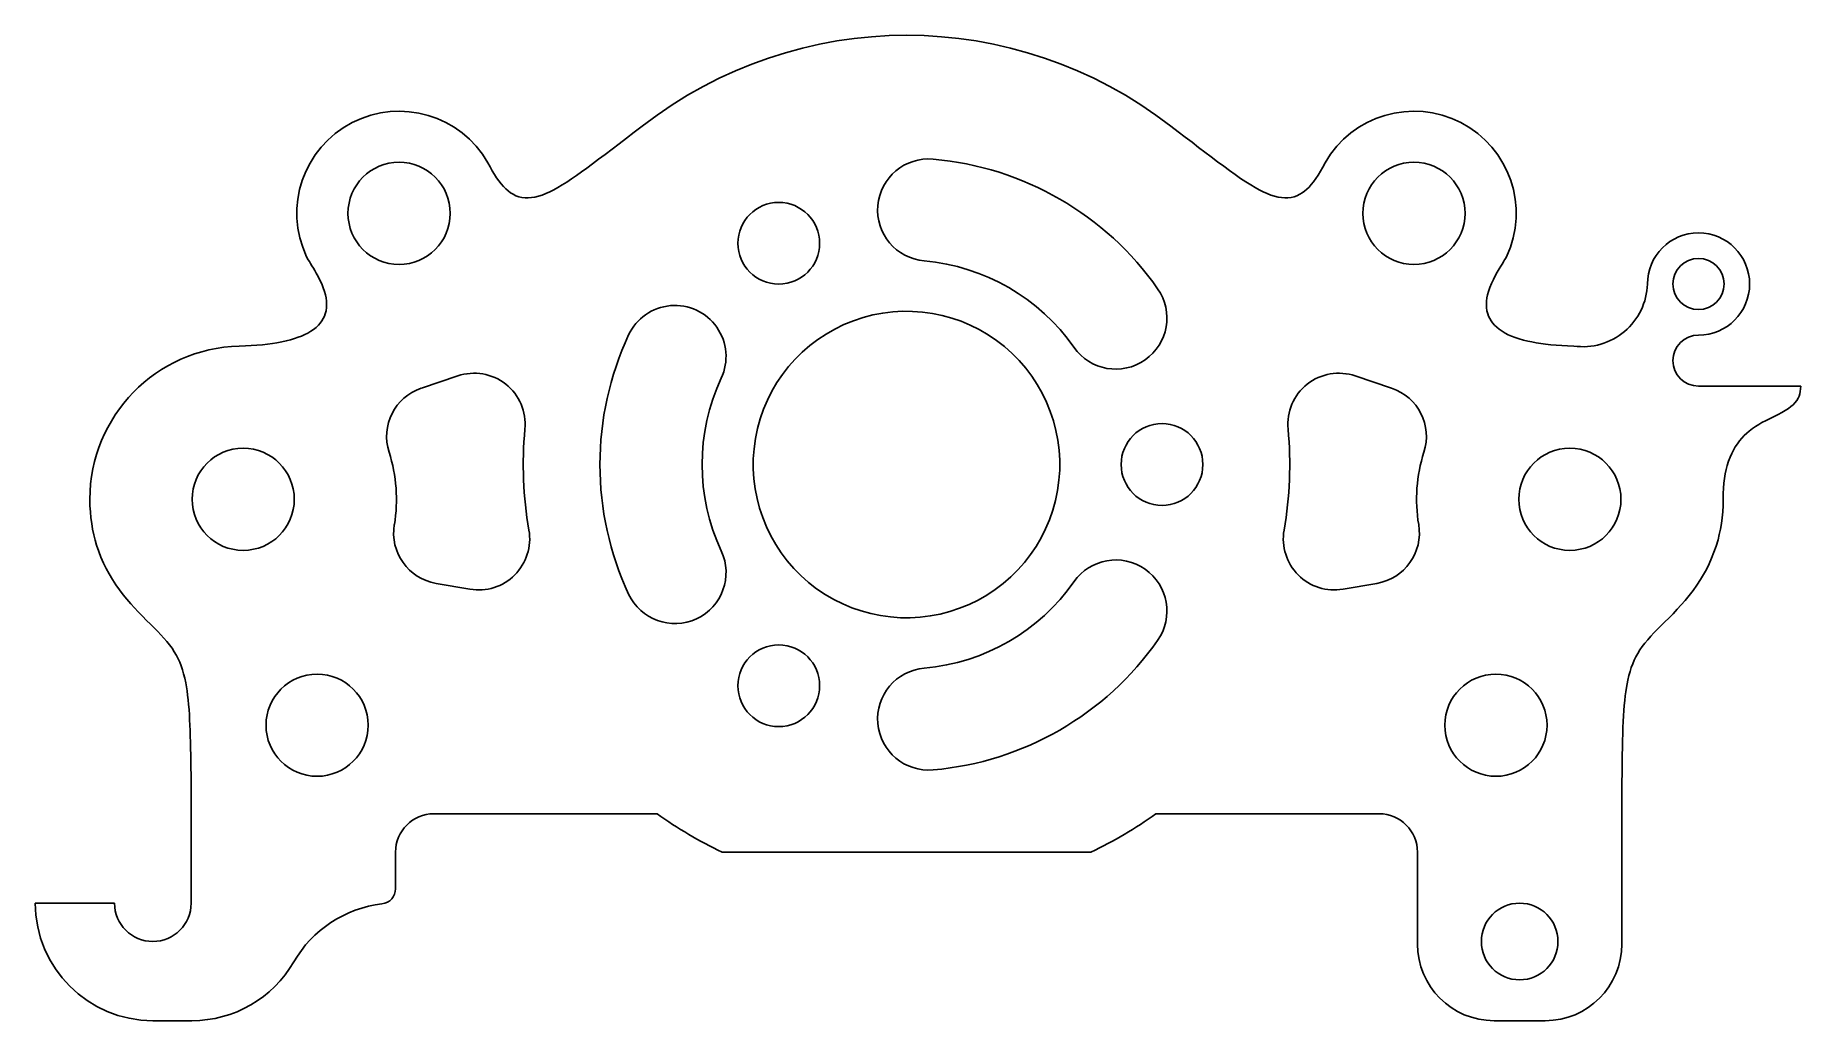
# Model space of a CAD drawing. Extents: x 82.6 to 117.2, y 158.6 to 177.8.
import ezdxf

# ---------------------------------------------------------------- set-up
doc = ezdxf.new("R2010")
doc.units = 0
doc.layers.get('0').update_dxf_attribs({"linetype": 'CONTINUOUS'})

msp = doc.modelspace()

# ---------------------------------------------------------------- linework, layer by layer
at = {"color": 7, "linetype": 'CONTINUOUS'}
for p, q in [((90.186, 170.936), (90.898, 171.176)), ((108.464, 171.176), (109.175, 170.936)), ((117.181, 170.974), (115.181, 170.974)), ((91.137, 167), (90.475, 167.113)), ((108.887, 167.113), (108.224, 167)), ((85.681, 162.646), (85.681, 160.854)), ((90.431, 162.604), (94.798, 162.604)), ((104.563, 162.604), (108.931, 162.604)), ((113.681, 160.054), (113.681, 162.646)), ((89.681, 161.138), (89.681, 161.854)), ((96.072, 161.854), (103.289, 161.854)), ((109.681, 161.854), (109.681, 160.054)), ((84.181, 160.854), (82.631, 160.854)), ((84.931, 158.554), (85.696, 158.554)), ((111.181, 158.554), (112.181, 158.554))]:
    msp.add_line(p, q, dxfattribs=at)
for points in [[(94.51, 176.062), (94.353, 175.944), (94.202, 175.83), (94.057, 175.719), (93.918, 175.613), (93.784, 175.512), (93.656, 175.415), (93.533, 175.323), (93.425, 175.243), (93.321, 175.167), (93.22, 175.096), (93.124, 175.03), (93.031, 174.968), (92.941, 174.912), (92.857, 174.862), (92.776, 174.817), (92.698, 174.778), (92.622, 174.744), (92.549, 174.715), (92.478, 174.692), (92.41, 174.675), (92.343, 174.664), (92.279, 174.659), (92.216, 174.66), (92.155, 174.667), (92.096, 174.682), (92.038, 174.702), (91.982, 174.73), (91.933, 174.76), (91.885, 174.795), (91.838, 174.836), (91.792, 174.883), (91.746, 174.935), (91.7, 174.993), (91.658, 175.053), (91.615, 175.118), (91.573, 175.189), (91.53, 175.265), (91.488, 175.347)], [(107.874, 175.347), (107.829, 175.26), (107.784, 175.18), (107.739, 175.106), (107.694, 175.038), (107.648, 174.976), (107.602, 174.919), (107.559, 174.872), (107.515, 174.829), (107.471, 174.791), (107.426, 174.758), (107.38, 174.73), (107.323, 174.702), (107.265, 174.682), (107.206, 174.667), (107.145, 174.66), (107.083, 174.659), (107.018, 174.664), (106.952, 174.675), (106.883, 174.692), (106.813, 174.715), (106.739, 174.744), (106.664, 174.778), (106.585, 174.817), (106.504, 174.862), (106.42, 174.912), (106.322, 174.974), (106.22, 175.041), (106.114, 175.115), (106.003, 175.194), (105.888, 175.279), (105.767, 175.368), (105.642, 175.463), (105.522, 175.554), (105.398, 175.648), (105.269, 175.747), (105.135, 175.848), (104.996, 175.954), (104.852, 176.062)], [(87.938, 173.509), (87.954, 173.481), (87.972, 173.448), (87.994, 173.413), (88.018, 173.373), (88.044, 173.331), (88.072, 173.285), (88.101, 173.237), (88.13, 173.186), (88.166, 173.119), (88.202, 173.049), (88.235, 172.977), (88.265, 172.902), (88.29, 172.826), (88.307, 172.764), (88.32, 172.701), (88.329, 172.638), (88.332, 172.575), (88.33, 172.513), (88.321, 172.451), (88.306, 172.39), (88.289, 172.343), (88.267, 172.297), (88.24, 172.252), (88.208, 172.208), (88.17, 172.166), (88.127, 172.125), (88.078, 172.086), (88.024, 172.048), (87.963, 172.013), (87.905, 171.984), (87.843, 171.956), (87.776, 171.93), (87.704, 171.905), (87.627, 171.882), (87.543, 171.861), (87.454, 171.842), (87.36, 171.824), (87.27, 171.81), (87.174, 171.797), (87.074, 171.786), (86.969, 171.777), (86.858, 171.769), (86.742, 171.763), (86.621, 171.759)], [(112.741, 171.759), (112.619, 171.763), (112.504, 171.769), (112.393, 171.777), (112.288, 171.786), (112.188, 171.797), (112.095, 171.809), (112.006, 171.823), (111.922, 171.839), (111.843, 171.855), (111.754, 171.877), (111.672, 171.901), (111.595, 171.926), (111.524, 171.954), (111.459, 171.982), (111.399, 172.013), (111.337, 172.049), (111.281, 172.087), (111.232, 172.127), (111.189, 172.169), (111.151, 172.211), (111.12, 172.255), (111.094, 172.299), (111.072, 172.344), (111.056, 172.39), (111.04, 172.451), (111.032, 172.513), (111.029, 172.575), (111.033, 172.638), (111.041, 172.701), (111.054, 172.764), (111.071, 172.826), (111.098, 172.907), (111.131, 172.986), (111.166, 173.062), (111.204, 173.136), (111.243, 173.206), (111.281, 173.271), (111.31, 173.32), (111.338, 173.365), (111.364, 173.407), (111.387, 173.445), (111.407, 173.479), (111.423, 173.509)], [(115.663, 168.76), (115.665, 168.871), (115.67, 168.976), (115.679, 169.075), (115.69, 169.17), (115.705, 169.259), (115.723, 169.343), (115.744, 169.423), (115.769, 169.506), (115.798, 169.583), (115.83, 169.655), (115.864, 169.722), (115.9, 169.785), (115.941, 169.848), (115.984, 169.905), (116.03, 169.959), (116.077, 170.008), (116.125, 170.054), (116.175, 170.096), (116.236, 170.143), (116.297, 170.185), (116.359, 170.224), (116.422, 170.26), (116.503, 170.304), (116.583, 170.344), (116.662, 170.383), (116.738, 170.42), (116.811, 170.458), (116.88, 170.497), (116.944, 170.538), (116.99, 170.573), (117.032, 170.61), (117.069, 170.649), (117.102, 170.693), (117.13, 170.74), (117.148, 170.78), (117.162, 170.824), (117.172, 170.87), (117.179, 170.92), (117.181, 170.974)], [(83.699, 168.76), (83.701, 168.635), (83.708, 168.514), (83.719, 168.397), (83.734, 168.283), (83.752, 168.173), (83.775, 168.066), (83.801, 167.962), (83.83, 167.862), (83.871, 167.74), (83.916, 167.624), (83.965, 167.512), (84.017, 167.404), (84.073, 167.301), (84.139, 167.192), (84.207, 167.087), (84.278, 166.987), (84.35, 166.892), (84.423, 166.802), (84.497, 166.715), (84.572, 166.633), (84.645, 166.555), (84.728, 166.47), (84.808, 166.39), (84.885, 166.313), (84.959, 166.241), (85.027, 166.172), (85.09, 166.107), (85.148, 166.043), (85.206, 165.976), (85.258, 165.909), (85.306, 165.843), (85.351, 165.775), (85.391, 165.705), (85.425, 165.64), (85.456, 165.571), (85.485, 165.499), (85.511, 165.423), (85.534, 165.343), (85.556, 165.257), (85.575, 165.166), (85.588, 165.09), (85.6, 165.01), (85.612, 164.925), (85.622, 164.836), (85.631, 164.742), (85.639, 164.643), (85.646, 164.538), (85.651, 164.441), (85.656, 164.34), (85.661, 164.234), (85.664, 164.123), (85.668, 164.006), (85.67, 163.885), (85.673, 163.758), (85.675, 163.625), (85.676, 163.5), (85.678, 163.371), (85.678, 163.236), (85.679, 163.097), (85.68, 162.952), (85.68, 162.802), (85.681, 162.646)], [(113.681, 162.646), (113.681, 162.803), (113.682, 162.955), (113.682, 163.101), (113.683, 163.242), (113.684, 163.378), (113.685, 163.508), (113.687, 163.633), (113.689, 163.754), (113.691, 163.899), (113.695, 164.036), (113.698, 164.167), (113.703, 164.291), (113.708, 164.408), (113.714, 164.52), (113.721, 164.626), (113.729, 164.726), (113.738, 164.821), (113.748, 164.91), (113.759, 164.994), (113.771, 165.074), (113.784, 165.149), (113.798, 165.22), (113.818, 165.308), (113.841, 165.391), (113.866, 165.468), (113.893, 165.542), (113.923, 165.612), (113.956, 165.679), (113.991, 165.743), (114.034, 165.811), (114.08, 165.879), (114.131, 165.945), (114.186, 166.012), (114.247, 166.08), (114.308, 166.145), (114.374, 166.212), (114.445, 166.283), (114.521, 166.358), (114.6, 166.436), (114.682, 166.519), (114.766, 166.607), (114.843, 166.692), (114.921, 166.781), (114.998, 166.875), (115.074, 166.974), (115.148, 167.078), (115.22, 167.187), (115.279, 167.285), (115.335, 167.388), (115.389, 167.494), (115.438, 167.606), (115.484, 167.722), (115.526, 167.843), (115.563, 167.969), (115.588, 168.072), (115.61, 168.178), (115.629, 168.288), (115.643, 168.4), (115.654, 168.517), (115.661, 168.637), (115.663, 168.76)]]:
    msp.add_lwpolyline(points, dxfattribs=at)
for centre, radius in [((89.75, 174.357), 1), ((109.612, 174.357), 1), ((97.181, 173.771), 0.8), ((115.181, 172.974), 0.5), ((104.681, 169.441), 0.8), ((86.699, 168.76), 1), ((112.663, 168.76), 1), ((97.181, 165.11), 0.8), ((88.146, 164.338), 1), ((111.216, 164.338), 1), ((111.681, 160.104), 0.75)]:
    msp.add_circle(centre, radius, dxfattribs=at)
for centre, radius, start, end in [((99.681, 169.441), 8.401, 52.0121, 127.9879), ((89.75, 174.357), 2, 29.665, 205.0922), ((109.612, 174.357), 2, 334.9078, 150.335), ((100.116, 174.422), 1, 85.0008, 265.0008), ((99.681, 169.44), 6, 34.9992, 85.0008), ((115.181, 172.974), 1, 270, 180), ((99.681, 169.44), 4, 34.9992, 85.0008), ((103.777, 172.308), 1, 214.9992, 34.9992), ((112.919, 173.009), 1.262, 261.8895, 358.4011), ((95.149, 171.554), 1, 334.9992, 154.9992), ((99.681, 169.441), 3, 350.2769, 170.2802), ((86.699, 168.76), 3, 91.4848, 180), ((99.681, 169.44), 6, 154.9991, 205.0008), ((115.181, 171.474), 0.5, 90, 270), ((91.217, 170.228), 1, 354.6814, 108.6303), ((99.681, 169.44), 4, 154.9991, 205.0008), ((108.144, 170.228), 1, 71.3697, 185.3186), ((90.505, 169.988), 1, 108.6303, 197.8797), ((108.856, 169.988), 1, 342.1203, 71.3697), ((99.681, 169.44), 7.5, 174.6814, 189.8562), ((99.681, 169.44), 7.5, 350.1438, 5.3186), ((86.699, 168.76), 3, 350.4842, 17.8797), ((99.681, 169.44), 3, 170.2769, 350.2802), ((112.663, 168.76), 3, 162.1203, 189.5158), ((90.643, 168.099), 1, 170.4842, 260.2785), ((108.718, 168.099), 1, 279.7215, 9.5158), ((91.306, 167.985), 1, 260.2785, 9.8562), ((108.055, 167.985), 1, 170.1438, 279.7215), ((95.149, 167.327), 1, 205.0008, 25.0008), ((103.777, 166.572), 1, 325.0008, 145.0008), ((99.681, 169.44), 4, 274.9992, 325.0008), ((99.681, 169.44), 6, 274.9992, 325.0008), ((100.116, 164.459), 1, 94.9992, 274.9992), ((90.431, 161.854), 0.75, 90, 180), ((99.681, 169.441), 8.401, 234.4662, 244.5612), ((99.681, 169.441), 8.401, 295.4388, 305.5338), ((108.931, 161.854), 0.75, 0, 90), ((89.381, 161.138), 0.3, 276.6229, 0), ((84.931, 160.854), 2.3, 180, 270), ((84.931, 160.854), 0.75, 180, 0), ((89.681, 158.554), 2.301, 96.6229, 150.0083), ((111.181, 160.054), 1.5, 180, 270), ((112.181, 160.054), 1.5, 270, 0), ((85.696, 160.854), 2.3, 270, 330.0083)]:
    msp.add_arc(centre, radius, start, end, dxfattribs=at)

doc.saveas('drawing.dxf')
